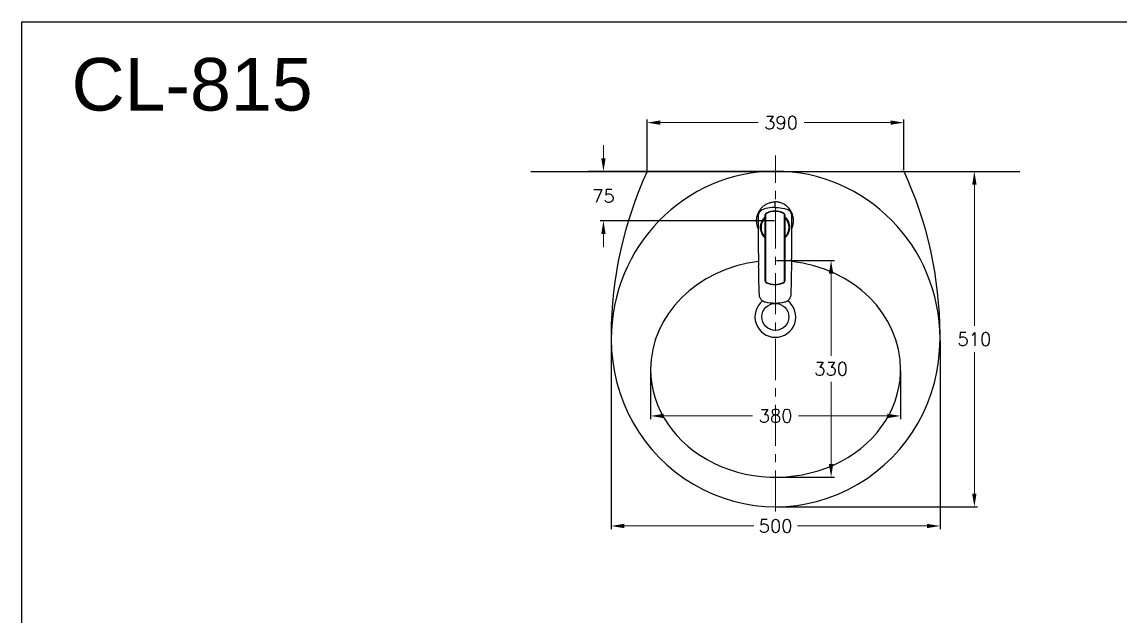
# Model space of a CAD drawing. Header units: inches. Extents: x -7545 to -4445, y -11039 to -8939.
# Drawn here: x -7545 to -5875, y -9843 to -8939 of the extents above; entities that cross this region are included whole.
import ezdxf

# ---------------------------------------------------------------- set-up
doc = ezdxf.new("R2010")
doc.units = ezdxf.units.IN
doc.header["$LTSCALE"] = 50
doc.header["$MEASUREMENT"] = 0
doc.linetypes.add('CENTER', pattern=[2, 1.25, -0.25, 0.25, -0.25])
for name, color, linetype in [('1', 1, 'Continuous'), ('3', 3, 'Continuous'), ('5', 5, 'Continuous')]:
    doc.layers.add(name, color=color, linetype=linetype)
doc.styles.add('GHS', font='romans', dxfattribs={"bigfont": 'ghs'})
doc.styles.get("Standard").update_dxf_attribs({"font": 'txt.shx', "bigfont": 'whgtxt.shx'})
doc.dimstyles.get("Standard").update_dxf_attribs({"dimtxt": 20, "dimasz": 20, "dimexe": 5, "dimexo": 1.5, "dimgap": 10, "dimtad": 0, "dimtoh": 1, "dimdec": 0, "dimzin": 0, "dimdsep": 46, "dimtxsty": 'Standard', "dimcen": 0, "dimclrd": 3, "dimclre": 3, "dimclrt": 2, "dimadec": 0, "dimazin": 3, "dimtfac": 1, "dimtdec": 0, "dimtofl": 0, "dimtmove": 0, "dimatfit": 3, "dimfxl": 0, "dimtolj": 1, "dimtzin": 0, "dimlwd": 0, "dimlwe": 25, "dimarcsym": 0})

# ---------------------------------------------------------------- blocks, each defined once
blk = doc.blocks.new('*D13')
at = {"color": 3, "linetype": 'Continuous', "lineweight": 25}
for p, q in [((-6648.8, -9423.3), (-6648.8, -9710.7)), ((-6148.9, -9423.3), (-6148.9, -9710.7))]:
    blk.add_line(p, q, dxfattribs=at)
at = {"color": 3, "linetype": 'Continuous', "lineweight": 0}
for p, q in [((-6628.8, -9705.7), (-6432.2, -9705.7)), ((-6168.9, -9705.7), (-6365.5, -9705.7))]:
    blk.add_line(p, q, dxfattribs=at)
at = {"color": 3}
for points in [[(-6628.8, -9702.4), (-6628.8, -9709), (-6648.8, -9705.7)], [(-6168.9, -9702.4), (-6168.9, -9709), (-6148.9, -9705.7)]]:
    blk.add_solid(points, dxfattribs=at)
at = {"layer": 'DEFPOINTS', "color": 0}
for p in [(-6648.8, -9421.8), (-6148.9, -9421.8), (-6148.9, -9705.7)]:
    blk.add_point(p, dxfattribs=at)
at = {"color": 2, "insert": (-6398.8, -9705.7), "char_height": 20, "attachment_point": 5}
blk.add_mtext('\\A1;500', dxfattribs=at)
blk = doc.blocks.new('*D14')
at = {"color": 3, "linetype": 'Continuous', "lineweight": 25}
for p, q in [((-6588.8, -9469.5), (-6588.8, -9543.4)), ((-6208.8, -9469.5), (-6208.8, -9543.4))]:
    blk.add_line(p, q, dxfattribs=at)
at = {"color": 3, "linetype": 'Continuous', "lineweight": 0}
for p, q in [((-6568.8, -9538.4), (-6433.8, -9538.4)), ((-6228.8, -9538.4), (-6363.8, -9538.4))]:
    blk.add_line(p, q, dxfattribs=at)
at = {"color": 3}
for points in [[(-6568.8, -9535.1), (-6568.8, -9541.8), (-6588.8, -9538.4)], [(-6228.8, -9535.1), (-6228.8, -9541.8), (-6208.8, -9538.4)]]:
    blk.add_solid(points, dxfattribs=at)
at = {"layer": 'DEFPOINTS', "color": 0}
for p in [(-6588.8, -9468), (-6208.8, -9468), (-6208.8, -9538.4)]:
    blk.add_point(p, dxfattribs=at)
at = {"color": 2, "insert": (-6398.8, -9538.4), "char_height": 20, "attachment_point": 5}
blk.add_mtext('\\A1;380', dxfattribs=at)
blk = doc.blocks.new('*D15')
at = {"color": 3, "linetype": 'Continuous', "lineweight": 25}
for p, q in [((-6397.3, -9302), (-6309.5, -9302)), ((-6397.3, -9631.6), (-6309.5, -9631.6))]:
    blk.add_line(p, q, dxfattribs=at)
at = {"color": 3, "linetype": 'Continuous', "lineweight": 0}
for p, q in [((-6314.5, -9322), (-6314.5, -9446.8)), ((-6314.5, -9611.6), (-6314.5, -9486.8))]:
    blk.add_line(p, q, dxfattribs=at)
at = {"color": 3}
for points in [[(-6317.8, -9322), (-6311.2, -9322), (-6314.5, -9302)], [(-6317.8, -9611.6), (-6311.2, -9611.6), (-6314.5, -9631.6)]]:
    blk.add_solid(points, dxfattribs=at)
at = {"layer": 'DEFPOINTS', "color": 0}
for p in [(-6398.8, -9302), (-6398.8, -9631.6), (-6314.5, -9631.6)]:
    blk.add_point(p, dxfattribs=at)
at = {"color": 2, "insert": (-6314.5, -9466.8), "char_height": 20, "attachment_point": 5}
blk.add_mtext('\\A1;330', dxfattribs=at)
blk = doc.blocks.new('*D16')
at = {"color": 3, "linetype": 'Continuous', "lineweight": 0}
for p, q in [((-6660.6, -9146.6), (-6660.6, -9126.6)), ((-6660.6, -9261.6), (-6660.6, -9281.6))]:
    blk.add_line(p, q, dxfattribs=at)
at = {"color": 3, "linetype": 'Continuous', "lineweight": 25}
for p, q in [((-6400.7, -9166.6), (-6665.6, -9166.6)), ((-6400.7, -9241.6), (-6665.6, -9241.6))]:
    blk.add_line(p, q, dxfattribs=at)
at = {"color": 3}
for points in [[(-6663.9, -9146.6), (-6657.3, -9146.6), (-6660.6, -9166.6)], [(-6663.9, -9261.6), (-6657.3, -9261.6), (-6660.6, -9241.6)]]:
    blk.add_solid(points, dxfattribs=at)
at = {"layer": 'DEFPOINTS', "color": 0}
for p in [(-6399.2, -9166.6), (-6660.6, -9241.6), (-6399.2, -9241.6)]:
    blk.add_point(p, dxfattribs=at)
at = {"color": 2, "insert": (-6660.6, -9204.1), "char_height": 20, "attachment_point": 5}
blk.add_mtext('\\A1;75', dxfattribs=at)
blk = doc.blocks.new('*D28')
at = {"color": 3, "linetype": 'Continuous', "lineweight": 25}
for p, q in [((-6397.7, -9166.6), (-6091.7, -9166.6)), ((-6397.3, -9676.6), (-6091.7, -9676.6))]:
    blk.add_line(p, q, dxfattribs=at)
at = {"color": 3, "linetype": 'Continuous', "lineweight": 0}
for p, q in [((-6096.7, -9186.6), (-6096.7, -9401.6)), ((-6096.7, -9656.6), (-6096.7, -9441.6))]:
    blk.add_line(p, q, dxfattribs=at)
at = {"color": 3}
for points in [[(-6100, -9186.6), (-6093.4, -9186.6), (-6096.7, -9166.6)], [(-6100, -9656.6), (-6093.4, -9656.6), (-6096.7, -9676.6)]]:
    blk.add_solid(points, dxfattribs=at)
at = {"layer": 'DEFPOINTS', "color": 0}
for p in [(-6399.2, -9166.6), (-6398.8, -9676.6), (-6096.7, -9676.6)]:
    blk.add_point(p, dxfattribs=at)
at = {"color": 2, "insert": (-6096.7, -9421.6), "char_height": 20, "attachment_point": 5}
blk.add_mtext('\\A1;510', dxfattribs=at)

msp = doc.modelspace()

# ---------------------------------------------------------------- linework, layer by layer
at = {"color": 3, "linetype": 'Continuous', "lineweight": 25}
for p, q in [((-6594.3, -9165.1), (-6594.3, -9087.5)), ((-6204, -9165), (-6204, -9087.5)), ((-6595.8, -9166.6), (-6683.3, -9166.6)), ((-6200.5, -9166.6), (-6117.3, -9166.6))]:
    msp.add_line(p, q, dxfattribs=at)
at = {"color": 3, "linetype": 'Continuous', "lineweight": 0}
for p, q in [((-6574.3, -9092.5), (-6425.6, -9092.5)), ((-6224, -9092.5), (-6355.6, -9092.5))]:
    msp.add_line(p, q, dxfattribs=at)
at = {"lineweight": 0}
for q in [(-6594.3, -9166.6), (-6207.9, -9166.6)]:
    msp.add_line((-6590.5, -9166.6), q, dxfattribs=at)
at = {"color": 2}
for centre, radius, start, end in [((-6592.1, -9169.6), 3, 90.0898, 155.5079), ((-6206.8, -9171.5), 5, 24.3691, 90.4588)]:
    msp.add_arc(centre, radius, start, end, dxfattribs=at)
at = {"color": 7}
for major_axis, ratio, start_param, end_param in [((0, -255.3), 0.979242, 7.85702, 10.995574), ((0, -254.7), 0.981253, 4.712389, 7.853982)]:
    msp.add_ellipse((-6398.8, -9421.8), major_axis=major_axis, ratio=ratio, start_param=start_param, end_param=end_param, dxfattribs=at)
at = {"color": 3}
for points in [[(-6574.3, -9089.2), (-6574.3, -9095.8), (-6594.3, -9092.5)], [(-6224, -9089.2), (-6224, -9095.8), (-6204, -9092.5)]]:
    msp.add_solid(points, dxfattribs=at)
at = {"layer": '1', "color": 1, "linetype": 'CENTER', "lineweight": 0}
msp.add_line((-6398.8, -9683.9), (-6398.8, -9142.3), dxfattribs=at)
at = {"layer": '1'}
msp.add_line((-6770.9, -9166.6), (-6027.6, -9166.6), dxfattribs=at)
at = {"layer": '1', "color": 2, "linetype": 'ByBlock'}
for p, q in [((-6590.2, -9166.6), (-6594, -9166.6)), ((-6590.2, -9166.6), (-6207.5, -9166.6)), ((-6207.5, -9166.6), (-6203.6, -9166.5))]:
    msp.add_line(p, q, dxfattribs=at)
at = {"layer": '1', "color": 7, "linetype": 'Continuous'}
for p, q in [((-6413, -9230), (-6413, -9230)), ((-6386.4, -9230), (-6386.4, -9230)), ((-6414.7, -9333.2), (-6414.7, -9232.7)), ((-6414.7, -9232.7), (-6414.7, -9232.7)), ((-6414.2, -9232.7), (-6414.2, -9333.2)), ((-6385.2, -9333.2), (-6385.2, -9232.7)), ((-6384.7, -9232.7), (-6384.7, -9333.2)), ((-6384.7, -9232.7), (-6384.7, -9232.7)), ((-6421, -9251.3), (-6421, -9251.5)), ((-6421, -9251.7), (-6421, -9252)), ((-6378.4, -9251.5), (-6378.4, -9251.3)), ((-6378.4, -9252), (-6378.4, -9251.7))]:
    msp.add_line(p, q, dxfattribs=at)
at = {"layer": '1', "color": 7, "linetype": 'ByBlock'}
for centre, start, end in [((-6048.6, -9417.2), 155.3239, 179.7291), ((-6749.1, -9417.2), 0.2709, 24.68)]:
    msp.add_arc(centre, 600.3, start, end, dxfattribs=at)
at = {"layer": '1', "color": 2, "linetype": 'ByBlock'}
for start, end in [(89.9423, 89.9712), (270.0288, 270.0577)]:
    msp.add_arc((-6398.9, -9396.8), 31, start, end, dxfattribs=at)
at = {"layer": '1', "color": 7, "linetype": 'Continuous'}
for centre, major_axis, ratio, start_param, end_param in [((-6411.7, -9232.7), (-3, 0), 0.999848, 5.171113, 6.283185), ((-6411.7, -9232.7), (3, 0), 0.999848, 2.02952, 3.141593), ((-6411.7, -9232.7), (2.5, 0), 0.999848, 2.02952, 3.141593), ((-6399.7, -9257), (30.1, 0), 0.999848, 1.112072, 2.02952), ((-6399.7, -9257), (-30.1, 0), 0.999848, 4.253665, 5.171113), ((-6412.8, -9230.5), (-0.221, 0.448), 0.007728, 0.015649, 1.586446), ((-6399.7, -9257), (29.6, 0), 0.999848, 1.112072, 2.02952), ((-6386.6, -9230.5), (0.221, 0.448), 0.007728, 4.69674, 6.267536), ((-6387.7, -9232.7), (2.5, 0), 0.999848, 0, 1.112072), ((-6387.7, -9232.7), (-3, 0), 0.999848, 3.141593, 4.253665), ((-6387.7, -9232.7), (3, 0), 0.999848, 0, 1.112072), ((-6399.7, -9251.7), (-21.3, 0), 0.996195, 5.493762, 6.283185), ((-6399.7, -9252), (-21.3, 0), 0.996195, 5.493762, 6.283185), ((-6399.7, -9251.5), (-21.3, 0), 0.996195, 5.818917, 6.283185), ((-6399.7, -9251.3), (-21.3, 0), 0.996195, 6.015561, 6.283185), ((-6414.2, -9232.7), (0.5, 0), 0.017452, 3.141593, 4.712389), ((-6385.2, -9232.7), (0.5, 0), 0.017452, 4.712389, 6.283185), ((-6399.7, -9252), (-21.3, 0), 0.996195, 2.352071, 3.931016), ((-6399.7, -9251.7), (-21.3, 0), 0.996195, 3.141593, 3.911676), ((-6399.7, -9251.5), (-21.3, 0), 0.996195, 3.141593, 3.486284), ((-6399.7, -9251.3), (-21.3, 0), 0.996195, 3.141593, 3.453199), ((-6399.7, -9251.2), (-21.4, 0), 0.996167, 6.260409, 6.283185), ((-6399.7, -9251.2), (-21.4, 0), 0.996167, 0, 0.143335), ((-6399.7, -9252), (-21.3, 0), 0.996195, 0, 0.789521), ((-6399.7, -9251.2), (21.5, 0), 0.996167, 6.013892, 6.283185), ((-6399.7, -9251.2), (-21.4, 0), 0.996167, 2.998258, 3.260777), ((-6411.7, -9333.2), (-3, 0), 0.999848, 0, 1.112072), ((-6414.2, -9333.2), (0.5, 0), 0.017452, 3.141593, 4.712389), ((-6411.7, -9333.2), (2.5, 0), 0.999848, 3.141593, 4.253665), ((-6412.8, -9335.4), (0.221, 0.448), 0.007728, 3.125943, 4.69674), ((-6399.7, -9308.9), (-30.1, 0), 0.999848, 1.112072, 2.02952), ((-6399.7, -9308.9), (29.6, 0), 0.999848, 4.253665, 5.171113), ((-6387.7, -9333.2), (2.5, 0), 0.999848, 5.171113, 6.283185), ((-6386.6, -9335.4), (-0.221, 0.448), 0.007728, 1.586446, 3.157242), ((-6387.7, -9333.2), (-3, 0), 0.999848, 2.02952, 3.141593), ((-6385.2, -9333.2), (0.5, 0), 0.017452, 4.712389, 6.283185)]:
    msp.add_ellipse(centre, major_axis=major_axis, ratio=ratio, start_param=start_param, end_param=end_param, dxfattribs=at)
at = {"layer": '1', "color": 7, "linetype": 'ByBlock'}
for major_axis, ratio, start_param, end_param in [((190, 0), 0.873355, 7.989263, 9.424778), ((190, 0), 0.873355, 7.934981, 7.937622), ((190, 0), 0.873355, 6.283185, 7.728002), ((-190, 0), 0.860784, 0, 3.177984)]:
    msp.add_ellipse((-6398.8, -9468), major_axis=major_axis, ratio=ratio, start_param=start_param, end_param=end_param, dxfattribs=at)
at = {"layer": '1', "color": 7, "linetype": 'Continuous'}
for points, knots in [([(-6424.9, -9253.9), (-6425, -9253.8), (-6425.4, -9252.8), (-6426.2, -9251), (-6426.8, -9248.8), (-6427.2, -9247), (-6427.5, -9245.2), (-6427.8, -9242), (-6427.6, -9238.3), (-6426.9, -9234.6), (-6425.8, -9231), (-6423.8, -9226.7), (-6420.4, -9222), (-6416.1, -9218.1), (-6411.9, -9215.7), (-6408.7, -9214.5), (-6406.9, -9213.9), (-6404.1, -9213.2), (-6401.6, -9213), (-6399.7, -9213)], [0, 0, 0, 0, 0.007903, 0.057508, 0.107113, 0.131915, 0.156718, 0.206323, 0.305532, 0.355137, 0.404742, 0.503952, 0.603161, 0.702371, 0.801581, 0.851186, 0.875988, 0.90079, 1, 1, 1, 1]), ([(-6399.7, -9221.5), (-6399.7, -9221.5), (-6399.7, -9221.3), (-6399.7, -9220.9), (-6399.7, -9219.7), (-6399.7, -9217.8), (-6399.7, -9215.7), (-6399.7, -9214.2), (-6399.7, -9213.4), (-6399.7, -9213)], [0, 0, 0, 0, 0.006377, 0.07735, 0.148323, 0.432215, 0.716108, 0.858054, 1, 1, 1, 1]), ([(-6374.5, -9253.9), (-6374.4, -9253.8), (-6374, -9252.8), (-6373.2, -9251), (-6372.6, -9248.8), (-6372.2, -9247), (-6371.9, -9245.2), (-6371.6, -9242), (-6371.8, -9238.3), (-6372.5, -9234.6), (-6373.6, -9231), (-6375.6, -9226.7), (-6379, -9222), (-6383.3, -9218.1), (-6387.5, -9215.7), (-6390.7, -9214.5), (-6392.5, -9213.9), (-6395.3, -9213.2), (-6397.8, -9213), (-6399.7, -9213)], [0, 0, 0, 0, 0.007903, 0.057508, 0.107113, 0.131915, 0.156718, 0.206323, 0.305532, 0.355137, 0.404742, 0.503952, 0.603161, 0.702371, 0.801581, 0.851186, 0.875988, 0.90079, 1, 1, 1, 1]), ([(-6424.7, -9234.6), (-6424.7, -9232.3), (-6424.2, -9230), (-6421.6, -9226), (-6419.7, -9224.6), (-6417.5, -9223.9)], [0, 0, 0, 0, 0.5, 0.5, 1, 1, 1, 1]), ([(-6399.8, -9221.5), (-6400.3, -9221.5), (-6400.8, -9221.5), (-6405.5, -9221.6), (-6409.7, -9222.1), (-6415.1, -9223.3), (-6416.3, -9223.6), (-6417.5, -9223.9)], [0, 0, 0, 0, 0.08327, 0.08327, 0.791492, 0.791492, 1, 1, 1, 1]), ([(-6399.8, -9221.5), (-6399.8, -9221.5), (-6399.7, -9221.5), (-6399.7, -9221.5), (-6399.6, -9221.5), (-6399.6, -9221.5)], [0, 0, 0, 0, 0.5, 0.5, 1, 1, 1, 1]), ([(-6399.6, -9221.5), (-6399.1, -9221.5), (-6398.6, -9221.5), (-6393.9, -9221.6), (-6389.7, -9222.1), (-6384.3, -9223.3), (-6383.1, -9223.6), (-6381.9, -9223.9)], [0, 0, 0, 0, 0.08327, 0.08327, 0.791492, 0.791492, 1, 1, 1, 1]), ([(-6381.9, -9223.9), (-6379.7, -9224.6), (-6377.7, -9226.1), (-6375.2, -9230), (-6374.7, -9232.3), (-6374.7, -9234.6)], [0, 0, 0, 0, 0.5, 0.5, 1, 1, 1, 1]), ([(-6424.4, -9298.9), (-6424.5, -9297.3), (-6424.7, -9288.5), (-6424.9, -9272.5), (-6425, -9252.7), (-6424.8, -9240), (-6424.7, -9234.6)], [0, 0, 0, 0, 0.075728, 0.411101, 0.746475, 1, 1, 1, 1]), ([(-6414.7, -9267.9), (-6414.9, -9267.7), (-6417.1, -9265.5), (-6420.5, -9260.4), (-6422.3, -9251.8), (-6420.5, -9243.3), (-6417.1, -9238.2), (-6414.9, -9236), (-6414.7, -9235.8)], [0, 0, 0, 0, 0.020557, 0.260294, 0.50003, 0.739766, 0.979503, 1, 1, 1, 1]), ([(-6414.7, -9236.5), (-6416.1, -9237.8), (-6419.7, -9242.4), (-6422.2, -9251.8), (-6419.8, -9260.6), (-6416.9, -9264.8), (-6416, -9265.8)], [0, 0, 0, 0, 0.182234, 0.528802, 0.87537, 1, 1, 1, 1]), ([(-6384.8, -9267.2), (-6384.6, -9267), (-6380.5, -9263), (-6376.4, -9252.7), (-6380, -9241.7), (-6383.8, -9237.4), (-6384.7, -9236.5)], [0, 0, 0, 0, 0.027605, 0.500574, 0.888423, 1, 1, 1, 1]), ([(-6384.7, -9235.8), (-6384.5, -9236), (-6382.2, -9238.2), (-6378.9, -9243.3), (-6377.1, -9251.8), (-6378.9, -9260.4), (-6382.2, -9265.5), (-6384.5, -9267.7), (-6384.7, -9267.9)], [0, 0, 0, 0, 0.020497, 0.260234, 0.49997, 0.739706, 0.979443, 1, 1, 1, 1]), ([(-6374.7, -9234.6), (-6374.6, -9240), (-6374.4, -9252.7), (-6374.5, -9272.5), (-6374.7, -9288.5), (-6374.9, -9297.3), (-6374.9, -9298.9)], [0, 0, 0, 0, 0.253525, 0.588899, 0.924272, 1, 1, 1, 1]), ([(-6424.6, -9311), (-6424.6, -9310), (-6424.5, -9308), (-6424.5, -9306), (-6424.5, -9304), (-6424.4, -9302), (-6424.4, -9299.9), (-6424.4, -9298.9)], [0, 0, 0, 0, 0.25, 0.5, 0.5, 0.75, 1, 1, 1, 1]), ([(-6423.5, -9354.2), (-6423.8, -9348.3), (-6424.2, -9335.3), (-6424.4, -9320.9), (-6424.5, -9312.4), (-6424.6, -9311)], [0, 0, 0, 0, 0.40612, 0.905778, 1, 1, 1, 1]), ([(-6374.8, -9311), (-6374.9, -9312.4), (-6374.9, -9320.9), (-6375.2, -9335.3), (-6375.6, -9348.3), (-6375.8, -9354.2)], [0, 0, 0, 0, 0.094222, 0.59388, 1, 1, 1, 1]), ([(-6374.9, -9298.9), (-6375, -9299.9), (-6375, -9302), (-6374.9, -9304), (-6374.9, -9306), (-6374.8, -9308), (-6374.8, -9310), (-6374.8, -9311)], [0, 0, 0, 0, 0.25, 0.5, 0.5, 0.75, 1, 1, 1, 1]), ([(-6414.2, -9365.7), (-6414.6, -9365.6), (-6415.2, -9365.5), (-6416.5, -9365), (-6417.9, -9364.2), (-6419.5, -9363), (-6420.9, -9361.6), (-6422, -9359.9), (-6422.8, -9358.1), (-6423.4, -9356.2), (-6423.5, -9354.9), (-6423.5, -9354.2)], [0, 0, 0, 0, 0.0625, 0.125, 0.25, 0.375001, 0.500001, 0.625002, 0.750002, 0.875003, 1, 1, 1, 1]), ([(-6375.8, -9354.2), (-6375.9, -9354.9), (-6376, -9356.2), (-6376.6, -9358.1), (-6377.4, -9359.9), (-6378.5, -9361.6), (-6379.9, -9363), (-6381.5, -9364.2), (-6382.9, -9365), (-6384.2, -9365.5), (-6384.8, -9365.6), (-6385.2, -9365.7)], [0, 0, 0, 0, 0.124998, 0.249999, 0.374999, 0.499999, 0.625, 0.75, 0.875, 0.9375, 1, 1, 1, 1])]:
    msp.add_open_spline(points, degree=3, knots=knots, dxfattribs=at)
for points in [[(-6399.7, -9367.3), (-6404.6, -9367.3), (-6409.4, -9366.8), (-6414.2, -9365.7)], [(-6385.2, -9365.7), (-6389.9, -9366.8), (-6394.8, -9367.3), (-6399.7, -9367.3)]]:
    msp.add_open_spline(points, degree=3, dxfattribs=at)
at = {"layer": '3', "color": 7}
msp.add_circle((-6399.2, -9387.8), 20.5, dxfattribs=at)
for start, end in [(128.8778, 269.9712), (89.2257, 89.9712), (270.0288, 52.233)]:
    msp.add_arc((-6399.2, -9387.8), 31, start, end, dxfattribs=at)
at = {"layer": '5', "color": 212}
msp.add_lwpolyline([(-7544.6, -8939.5), (-4444.6, -8939.5), (-4444.6, -11039.5), (-7544.6, -11039.5)], close=True, dxfattribs=at)

# ---------------------------------------------------------------- texts
at = {"insert": (-7469.2, -8994.2), "char_height": 80, "width": 460, "attachment_point": 1, "style": 'GHS'}
msp.add_mtext('{\\fArial|b0|i0|c0|p34;CL-815}', dxfattribs=at)
at = {"color": 2, "insert": (-6390.6, -9092.5), "char_height": 20, "attachment_point": 5}
msp.add_mtext('\\A1;390', dxfattribs=at)

# ---------------------------------------------------------------- dimensions: what is measured, and where the dimension line sits
dim = msp.add_linear_dim(base=(-6660.6, -9241.6), p1=(-6399.2, -9166.6), p2=(-6399.2, -9241.6), angle=90, dimstyle='Standard', override={"dimtih": 1, "dimarcsym": 1})
dim.commit()
dim.dimension.update_dxf_attribs({"geometry": '*D16', "text_midpoint": (-6660.6, -9204.1), "dimtype": 160})
for base, p1, p2, picture, middle in [((-6096.7, -9676.6), (-6399.2, -9166.6), (-6398.8, -9676.6), '*D28', (-6096.7, -9421.6)), ((-6314.5, -9631.6), (-6398.8, -9302), (-6398.8, -9631.6), '*D15', (-6314.5, -9466.8))]:
    dim = msp.add_linear_dim(base=base, p1=p1, p2=p2, angle=90, dimstyle='Standard', override={"dimtih": 1, "dimarcsym": 1})
    dim.commit()
    dim.dimension.update_dxf_attribs({"geometry": picture, "text_midpoint": middle})
for base, p1, p2, picture, middle in [((-6148.9, -9705.7), (-6648.8, -9421.8), (-6148.9, -9421.8), '*D13', (-6398.8, -9705.7)), ((-6208.8, -9538.4), (-6588.8, -9468), (-6208.8, -9468), '*D14', (-6398.8, -9538.4))]:
    dim = msp.add_linear_dim(base=base, p1=p1, p2=p2, dimstyle='Standard', override={"dimarcsym": 1})
    dim.commit()
    dim.dimension.update_dxf_attribs({"geometry": picture, "text_midpoint": middle})

doc.saveas('drawing.dxf')
